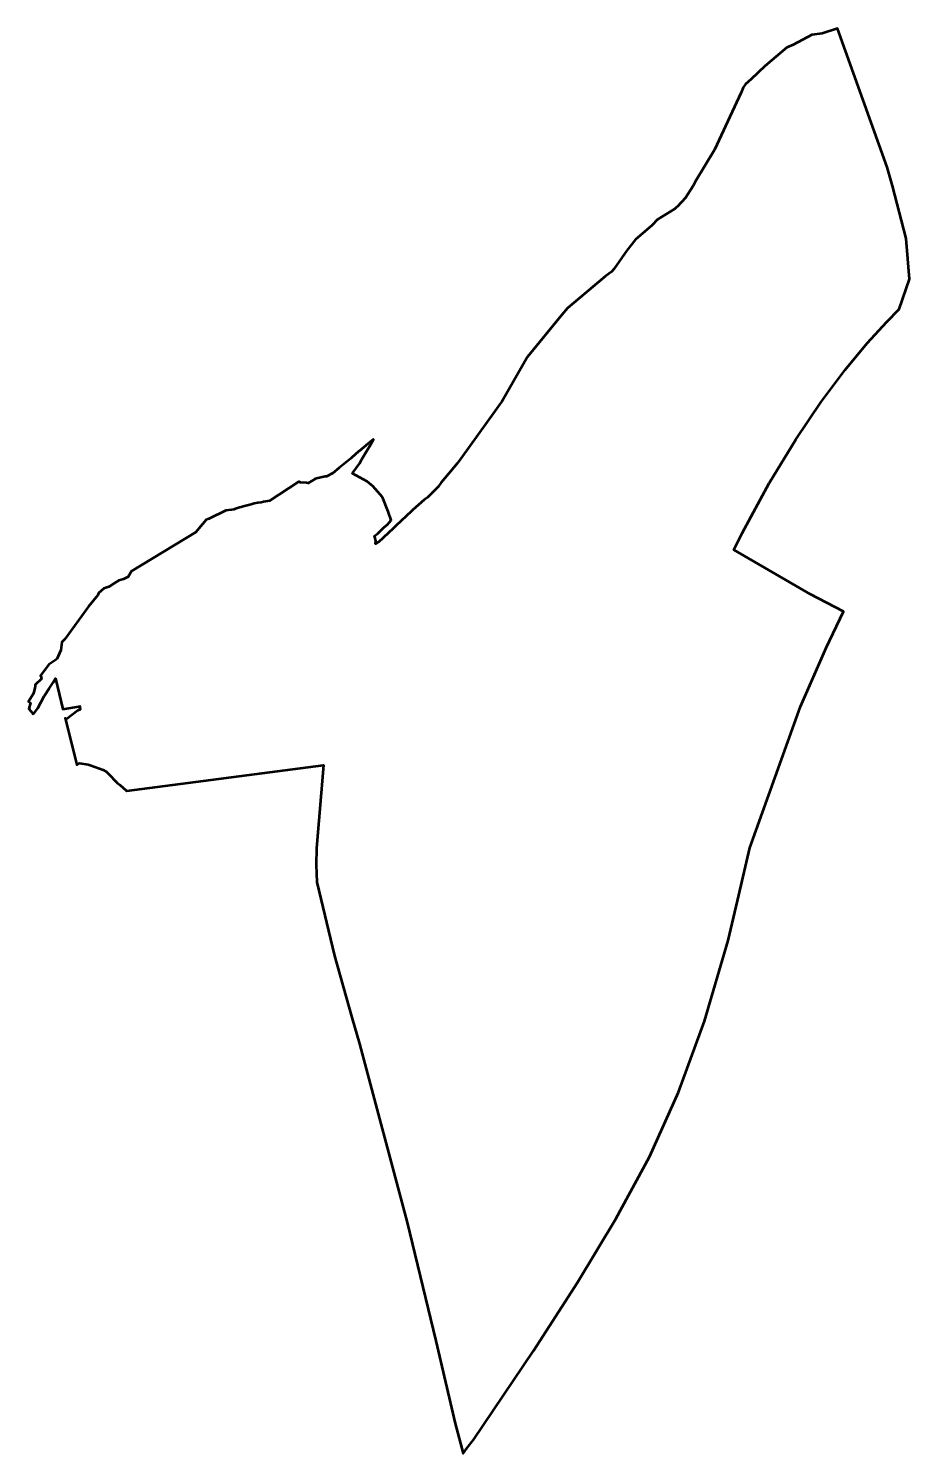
# Model space of a CAD drawing. Header units: metres. Extents: x 808259 to 808399, y 9157213 to 9157439.
import ezdxf

# ---------------------------------------------------------------- set-up
doc = ezdxf.new("R2010")
doc.units = ezdxf.units.M
doc.header["$MEASUREMENT"] = 0
doc.layers.add('2884-21042', color=1, linetype='Continuous')

msp = doc.modelspace()

# ---------------------------------------------------------------- linework, layer by layer
at = {"layer": '2884-21042', "color": 254, "lineweight": 53, "true_color": 0xcccccc}
msp.add_lwpolyline([(808260.23, 9157330.19), (808260.96, 9157331.2), (808261.96, 9157333.09), (808262.77, 9157334.35), (808263.43, 9157335.29), (808263.75, 9157335.9), (808264.96, 9157331.06), (808267.5, 9157331.46), (808267.52, 9157331.49), (808267.65, 9157331.5), (808267.66, 9157331.37), (808267.7, 9157330.99), (808267.32, 9157330.82), (808265.52, 9157329.48), (808265.32, 9157329.63), (808267.18, 9157322.21), (808267.52, 9157322.48), (808268.94, 9157322.26), (808269.27, 9157322.14), (808271.36, 9157321.4), (808271.9, 9157321.08), (808272.1, 9157320.88), (808273.62, 9157319.28), (808273.97, 9157319.04), (808275.01, 9157318.11), (808275.08, 9157318.06), (808306.31, 9157322.16), (808305.23, 9157308.94), (808305.14, 9157306.34), (808305.27, 9157303.59), (808308.06, 9157291.88), (808310.82, 9157282.09), (808312.06, 9157277.9), (808319.6, 9157249.49), (808324.14, 9157230.73), (808327.25, 9157217.57), (808328.52, 9157212.82), (808329.15, 9157213.7), (808330.14, 9157215.01), (808339.65, 9157229.1), (808346.68, 9157240), (808352.77, 9157250.08), (808358.07, 9157259.95), (808362.72, 9157270.23), (808366.84, 9157281.49), (808370.59, 9157294.32), (808372.26, 9157301.51), (808374.02, 9157309), (808378.06, 9157320.27), (808382.09, 9157331.47), (808386.12, 9157340.8), (808388.91, 9157346.55), (808383.59, 9157349.32), (808371.46, 9157356.33), (808372.78, 9157359.02), (808377.11, 9157366.96), (808381.33, 9157373.89), (808385.36, 9157379.86), (808389.15, 9157384.94), (808392.64, 9157389.16), (808395.75, 9157392.57), (808397.72, 9157394.56), (808399.37, 9157399.32), (808398.84, 9157405.83), (808396.69, 9157414.19), (808395.81, 9157417.13), (808387.92, 9157439.16), (808385.49, 9157438.37), (808383.89, 9157438.16), (808380.89, 9157436.55), (808379.9, 9157436.15), (808376.39, 9157433.17), (808374.23, 9157431.13), (808373.35, 9157430.32), (808372.97, 9157429.81), (808372.62, 9157429), (808372.3, 9157428.18), (808368.43, 9157419.89), (808365.33, 9157414.79), (808365.03, 9157414.17), (808363.78, 9157412.24), (808362.48, 9157410.86), (808362.35, 9157410.75), (808362.11, 9157410.51), (808359.34, 9157408.82), (808358.45, 9157407.85), (808355.85, 9157405.64), (808354.5, 9157403.91), (808352.43, 9157400.95), (808352.04, 9157400.52), (808351.09, 9157399.82), (808345.09, 9157394.75), (808344.17, 9157393.7), (808338.71, 9157386.99), (808334.89, 9157380.35), (808334.62, 9157379.93), (808334.3, 9157379.48), (808334.04, 9157379.1), (808333.54, 9157378.4), (808328.14, 9157370.85), (808327.54, 9157370.05), (808326.2, 9157368.42), (808325, 9157367.07), (808324.51, 9157366.37), (808322.82, 9157364.67), (808322.32, 9157364.27), (808320.51, 9157362.71), (808320.29, 9157362.51), (808317.83, 9157360.16), (808317.62, 9157359.94), (808317.39, 9157359.74), (808315.08, 9157357.59), (808315.03, 9157357.55), (808314.6, 9157357.33), (808314.66, 9157357.79), (808314.45, 9157358.56), (808314.88, 9157358.91), (808315.93, 9157359.91), (808316.5, 9157360.37), (808316.75, 9157360.68), (808317.05, 9157361.07), (808316.59, 9157362.44), (808315.71, 9157364.73), (808314.17, 9157366.48), (808313.25, 9157367.22), (808310.91, 9157368.49), (808310.95, 9157368.53), (808312.09, 9157370.14), (808312.4, 9157370.73), (808313.19, 9157372.06), (808313.81, 9157373.05), (808314.29, 9157373.87), (808314.2, 9157373.9), (808313.64, 9157373.4), (808313.38, 9157373.19), (808311.98, 9157372.03), (808311.95, 9157372.01), (808311.87, 9157371.95), (808310.81, 9157371.02), (808310.7, 9157370.91), (808310.65, 9157370.86), (808309.06, 9157369.58), (808308.81, 9157369.37), (808307.8, 9157368.53), (808306.78, 9157367.98), (808306.59, 9157367.99), (808305.2, 9157367.7), (808305.02, 9157367.62), (808304.96, 9157367.6), (808303.91, 9157366.93), (808303.88, 9157366.95), (808303.64, 9157366.99), (808302.69, 9157367.06), (808302.59, 9157367.12), (808302.46, 9157367.14), (808302.46, 9157367.13), (808302.44, 9157367.13), (808302.43, 9157367.14), (808302.38, 9157367.14), (808297.76, 9157364.14), (808296.81, 9157363.98), (808296.41, 9157363.89), (808295.91, 9157363.82), (808295.33, 9157363.69), (808294.85, 9157363.54), (808294.44, 9157363.46), (808293.56, 9157363.23), (808293.23, 9157363.12), (808293, 9157363.09), (808292.18, 9157362.83), (808292.08, 9157362.78), (808292.02, 9157362.78), (808291.71, 9157362.73), (808290.84, 9157362.59), (808288.12, 9157361.3), (808287.97, 9157361.22), (808287.71, 9157361.13), (808286.55, 9157359.76), (808286.04, 9157359.14), (808275.84, 9157352.96), (808275.32, 9157352.07), (808274.59, 9157351.67), (808273.84, 9157351.48), (808273.3, 9157351.15), (808272.25, 9157350.46), (808271.44, 9157350.23), (808270.6, 9157349.45), (808270.49, 9157349.15), (808269.03, 9157347.36), (808265.26, 9157342.17), (808264.77, 9157341.71), (808264.62, 9157340.43), (808263.98, 9157339), (808262.72, 9157338.15), (808261.4, 9157336.38), (808261.49, 9157336.14), (808261.54, 9157335.87), (808260.54, 9157334.92), (808260.54, 9157334.67), (808260.52, 9157334.41), (808260.3, 9157333.52), (808259.49, 9157332.25), (808259.81, 9157332.05), (808259.56, 9157331.1), (808259.92, 9157330.65), (808260.16, 9157330.3)], close=True, dxfattribs=at)

doc.saveas('drawing.dxf')
